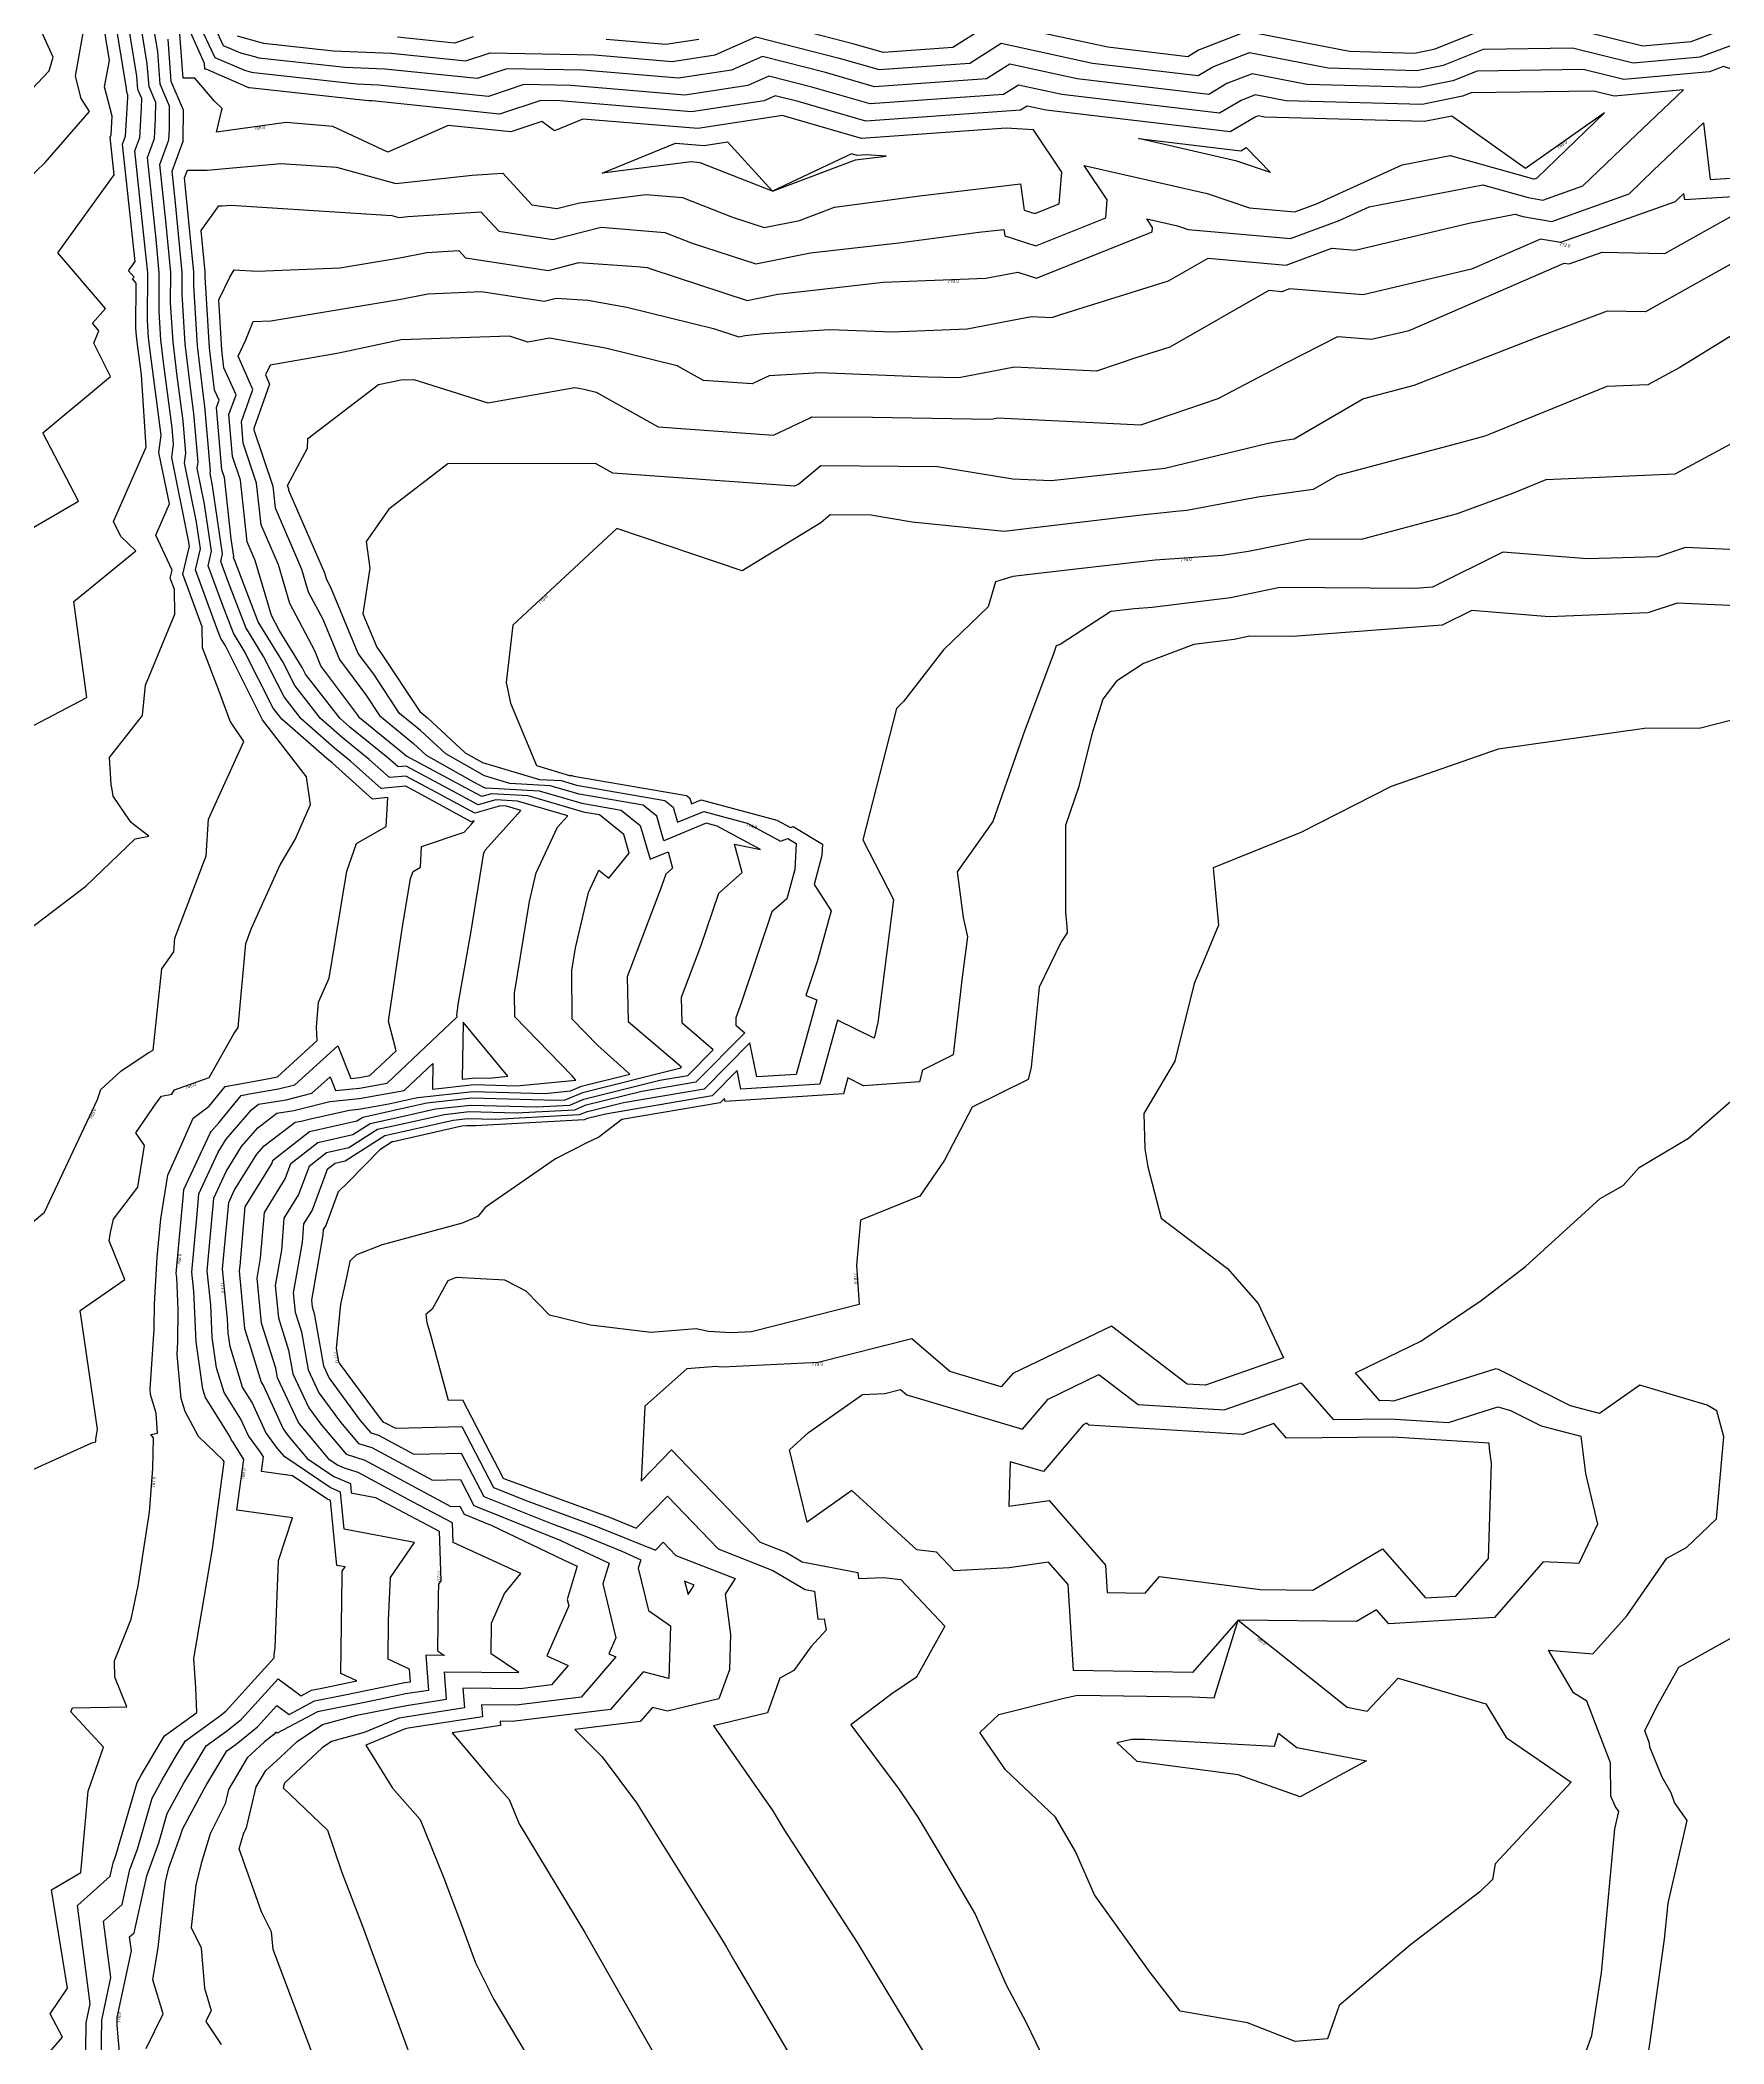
# Model space of a CAD drawing. Extents: x 1684434 to 1702565, y 997334 to 1000228.
# Drawn here: x 1700201.3 to 1700459.8, y 998888.4 to 999196 of the extents above; entities that cross this region are included whole.
import ezdxf

# ---------------------------------------------------------------- set-up
doc = ezdxf.new("R2010")
doc.units = 0
doc.layers.add('Default', color=7, linetype='Continuous')

msp = doc.modelspace()

# ---------------------------------------------------------------- linework, layer by layer
at = {"layer": 'Default'}
for points in [[(1700199.29, 999174.55), (1700202.07, 999177.21), (1700208.85, 999185.01), (1700207.57, 999187), (1700206.69, 999190.43), (1700207.82, 999196.77), (1700208.5, 999198.11), (1700206.78, 999201.86), (1700208.76, 999204.04), (1700208.52, 999213.38), (1700208.36, 999215.53), (1700208.41, 999216.41), (1700209.18, 999224.02), (1700209.06, 999224.6), (1700209.08, 999226.42), (1700203.52, 999265.53), (1700205.57, 999268.23), (1700205.36, 999275.05), (1700205.5, 999288.63), (1700205.25, 999295.38), (1700204.27, 999313.33), (1700203.07, 999317.48), (1700203.41, 999329.32), (1700199.25, 999355.36)], [(1700185.1, 999172.72), (1700202.68, 999191.28), (1700203.29, 999193.36), (1700194.27, 999213.09)], [(1700190.01, 999006.1), (1700201.94, 999016.07), (1700210.09, 999033.37), (1700210.6, 999034.93), (1700213.69, 999037.73), (1700216.81, 999039.8), (1700217.98, 999040.58), (1700218.64, 999040.94), (1700219.99, 999053.45), (1700221.79, 999056.04), (1700221.98, 999058.12), (1700223.6, 999062.46), (1700226.8, 999070.78), (1700227.16, 999076.41), (1700232.57, 999088.31), (1700230.48, 999091.46), (1700228.65, 999096.29), (1700226.21, 999102.71), (1700226.18, 999105.91), (1700223.21, 999114.02), (1700224.21, 999118.3), (1700224.08, 999119.16), (1700221.48, 999131.89), (1700221.77, 999133.96), (1700221.56, 999136.45), (1700220.27, 999146.15), (1700219.82, 999149.99), (1700219.54, 999154.34), (1700219.58, 999160.27), (1700219.08, 999165.43), (1700217.75, 999177.94), (1700218.82, 999180.85), (1700219, 999183.95), (1700219.03, 999186.41), (1700218, 999188.81), (1700217.73, 999192.35), (1700216.7, 999198.64)], [(1700192.69, 999116.82), (1700207.15, 999125.19), (1700201.68, 999135.68), (1700212.08, 999144.36), (1700209.55, 999149.48), (1700210.3, 999151.38), (1700209.31, 999152.52), (1700211.34, 999154.8), (1700204.02, 999163.33), (1700212.65, 999175.32), (1700212.04, 999181.06), (1700212.19, 999181.45), (1700212.35, 999184.29), (1700211.19, 999188.8), (1700211.92, 999192.87), (1700210.85, 999199.41)], [(1700193.11, 999087.06), (1700208.44, 999095.06), (1700206.48, 999109.79), (1700215.99, 999117.61), (1700213.65, 999119.81), (1700212.57, 999122.1), (1700217.56, 999133.48), (1700216.85, 999144.62), (1700216.19, 999149.65), (1700216.07, 999150.61), (1700216, 999151.69), (1700216.04, 999158.65), (1700215.47, 999159.31), (1700215.71, 999159.58), (1700214.85, 999160.58), (1700215.86, 999161.99), (1700213.94, 999180.02), (1700214.4, 999181.25), (1700214.74, 999187.17), (1700214.75, 999187.58), (1700214.57, 999187.98), (1700214.53, 999188.57), (1700212.8, 999199.15)], [(1700193.98, 999055.26), (1700208.28, 999066.12), (1700215.88, 999073.38), (1700217.96, 999073.81), (1700215.75, 999075.5), (1700215.24, 999075.89), (1700214.34, 999077.22), (1700212.52, 999079.94), (1700212.34, 999080.97), (1700212.2, 999081.74), (1700211.95, 999085.87), (1700217.01, 999092.32), (1700217.46, 999096.97), (1700221.94, 999107.87), (1700221.9, 999111.67), (1700221.27, 999113.38), (1700221.56, 999114.6), (1700219.03, 999119.97), (1700221.13, 999124.78), (1700219.52, 999132.68), (1700219.89, 999135.34), (1700218.23, 999147.9), (1700217.94, 999150.3), (1700217.77, 999153.01), (1700217.82, 999160.24), (1700217.58, 999162.63), (1700215.84, 999178.98), (1700216.61, 999181.05), (1700216.87, 999185.56), (1700216.89, 999187), (1700216.29, 999188.39), (1700216.13, 999190.46), (1700214.75, 999198.9)], [(1700197.68, 998975.48), (1700209.23, 998980.7), (1700209.85, 998980.82), (1700209.82, 998981.26), (1700210.1, 998982.78), (1700207.44, 999000.97), (1700214.3, 999005.75), (1700211.88, 999011.68), (1700212.1, 999012.98), (1700212.55, 999015), (1700216.3, 999019.91), (1700217.3, 999026.3), (1700215.98, 999028.26), (1700219.09, 999032.8), (1700219.92, 999033.89), (1700221.51, 999034.18), (1700221.92, 999034.85), (1700227.22, 999036.73), (1700231, 999043.45), (1700231.69, 999044.45), (1700232.86, 999057.33), (1700233.73, 999059.65), (1700238.13, 999069.38), (1700240.45, 999073.29), (1700242.81, 999078.68), (1700242.17, 999082.88), (1700235.42, 999091.67), (1700229.67, 999103.09), (1700229.04, 999104.12), (1700228.43, 999105.71), (1700225.15, 999114.66), (1700225.91, 999117.91), (1700225.31, 999121.97), (1700223.45, 999131.09), (1700223.65, 999132.58), (1700223.22, 999137.56), (1700222.32, 999144.4), (1700221.69, 999149.68), (1700221.31, 999155.66), (1700221.34, 999160.3), (1700220.57, 999168.22), (1700219.65, 999176.9), (1700221.03, 999180.65), (1700221.13, 999182.35), (1700221.17, 999185.82), (1700219.71, 999189.22), (1700219.33, 999194.23), (1700218.65, 999198.38)], [(1700208.29, 998887.44), (1700208.34, 998891.66), (1700208.96, 998894.57), (1700207.02, 998909.66), (1700212.06, 998914.19), (1700212.5, 998916.2), (1700212.93, 998917.37), (1700216.17, 998928.53), (1700216.77, 998929.66), (1700219.92, 998934.94), (1700220.39, 998935.72), (1700225.33, 998939.28), (1700225.17, 998943.06), (1700224.86, 998947.6), (1700227.76, 998964.39), (1700229.56, 998977.75), (1700229.4, 998978.01), (1700225.61, 998981.64), (1700223.55, 998985.49), (1700222.96, 998987.49), (1700222.32, 998994.24), (1700222.45, 998996.19), (1700222.49, 999001.13), (1700222.25, 999006.04), (1700222.19, 999006.66), (1700223.31, 999018.9), (1700223.37, 999019.56), (1700227.39, 999028.21), (1700227.53, 999028.45), (1700228.7, 999029.81), (1700232.17, 999034.01), (1700233.7, 999034.29), (1700237.9, 999034.99), (1700240.37, 999035.61), (1700246.98, 999041.63), (1700248.97, 999036.62), (1700250.34, 999036.76), (1700251.93, 999037.05), (1700255.97, 999040.85), (1700254.76, 999045.42), (1700256.88, 999059.57), (1700258.17, 999067.3), (1700258.54, 999068.37), (1700259.68, 999069.02), (1700259.86, 999072.22), (1700266.42, 999074.43), (1700267.53, 999075.63), (1700267.91, 999076.15), (1700267.46, 999076.02), (1700258.76, 999080.75), (1700257.39, 999081.49), (1700253.63, 999081.13), (1700248.96, 999085.31), (1700246.5, 999087.31), (1700241.37, 999091.78), (1700238.73, 999095.16), (1700235.59, 999101.39), (1700232.86, 999105.82), (1700230.21, 999112.71), (1700229.03, 999115.95), (1700229.3, 999117.12), (1700227.77, 999127.58), (1700227.38, 999129.5), (1700227.42, 999129.81), (1700226.56, 999139.77), (1700226.41, 999140.91), (1700225.44, 999149.06), (1700224.86, 999158.3), (1700224.87, 999160.36), (1700223.56, 999173.8), (1700223.45, 999174.82), (1700223.89, 999176.02), (1700224.64, 999176), (1700226.91, 999176), (1700238.22, 999177.02), (1700246.81, 999176.47), (1700255.91, 999173.95), (1700267.6, 999175.25), (1700272.35, 999175.54), (1700276.81, 999170.7), (1700280.65, 999170.11), (1700284.11, 999170.99), (1700294.34, 999172.28), (1700299.94, 999171.8), (1700307.58, 999168.81), (1700312.47, 999167.22), (1700317.88, 999168.31), (1700323.26, 999170.33), (1700336.36, 999172.09), (1700351.81, 999173.9), (1700352.39, 999169.9), (1700354.03, 999169.37), (1700357.77, 999170.86), (1700358.16, 999175.72), (1700353.81, 999182.19), (1700349.61, 999182.46), (1700327.42, 999180.89), (1700315.58, 999184.31), (1700315.17, 999184.42), (1700314.96, 999184.33), (1700302.26, 999182.39), (1700284.63, 999183.86), (1700280.26, 999182.07), (1700278.31, 999183.46), (1700273.56, 999181.88), (1700263.96, 999182.88), (1700254.68, 999178.76), (1700246.21, 999182.71), (1700239.04, 999183.35), (1700228.34, 999181.86), (1700229.24, 999185.48), (1700228.05, 999186.58), (1700225.02, 999190.15), (1700223.25, 999190.11), (1700222.68, 999197.54)], [(1700210.62, 998882.59), (1700210.73, 998892.07), (1700212.13, 998898.64), (1700211.02, 998907.26), (1700213.9, 998909.84), (1700215.08, 998915.22), (1700216.22, 998918.34), (1700218.48, 998926.15), (1700220, 998928.97), (1700222.24, 998932.73), (1700223.58, 998934.95), (1700228.83, 998938.74), (1700229.78, 998939.5), (1700237.24, 998947.66), (1700237.2, 998948.22), (1700237.38, 998949.27), (1700237.9, 998962.64), (1700240.04, 998969.16), (1700231.51, 998970.34), (1700232.56, 998978.13), (1700230.99, 998980.68), (1700230.6, 998981.21), (1700230.35, 998981.75), (1700226.67, 998987.62), (1700226.28, 998988.93), (1700225.24, 998996.16), (1700224.86, 999003.94), (1700224.56, 999006.88), (1700225.38, 999015.78), (1700225.66, 999018.9), (1700228.63, 999025.28), (1700229.87, 999027.29), (1700233.73, 999031.81), (1700234.83, 999032.64), (1700239.06, 999033.35), (1700243.02, 999034.34), (1700245.81, 999036.88), (1700246.65, 999034.76), (1700250.31, 999035.14), (1700254.56, 999035.9), (1700265.33, 999046.05), (1700265.26, 999046.34), (1700265.55, 999048.28), (1700267.43, 999058.9), (1700269.37, 999070.93), (1700269.43, 999071.2), (1700269.64, 999071.64), (1700275.1, 999077.75), (1700272.9, 999078.39), (1700271.95, 999078.44), (1700268.01, 999077.31), (1700261.38, 999080.91), (1700257.45, 999083.02), (1700254.94, 999082.78), (1700251.83, 999085.57), (1700247.68, 999088.92), (1700244.34, 999091.84), (1700240.38, 999096.9), (1700238.55, 999100.53), (1700234.77, 999106.67), (1700231.11, 999116.21), (1700230.97, 999116.59), (1700231, 999116.73), (1700230.6, 999119.42), (1700229.58, 999128.86), (1700229.19, 999130.03), (1700228.37, 999139.57), (1700228.77, 999140.7), (1700228.08, 999142.27), (1700227.31, 999148.75), (1700226.63, 999159.62), (1700226.63, 999160.39), (1700226.01, 999166.77), (1700228.7, 999170.54), (1700229.25, 999170.54), (1700230.57, 999170.66), (1700255.3, 999169.06), (1700256.37, 999168.77), (1700257.74, 999168.92), (1700268.97, 999169.62), (1700271.71, 999166.64), (1700279.99, 999165.37), (1700287.43, 999167.28), (1700297.22, 999166.44), (1700301.39, 999164.81), (1700311.17, 999161.63), (1700319.56, 999163.32), (1700321.37, 999163.53), (1700333.15, 999164.84), (1700345.42, 999166.48), (1700349.28, 999166.93), (1700349.42, 999165.93), (1700354.16, 999164.41), (1700364.92, 999168.7), (1700365.13, 999171.47), (1700361.6, 999176.73), (1700380.51, 999172.44), (1700386.98, 999170.23), (1700393.97, 999169.61), (1700397.29, 999170.85), (1700410.44, 999176.82), (1700417.82, 999178.25), (1700430.59, 999174.69), (1700430.73, 999174.66), (1700431.12, 999174.8), (1700441.51, 999184.82), (1700429.37, 999176.29), (1700418.04, 999184.32), (1700413.89, 999183.47), (1700389.31, 999184.15), (1700388.32, 999184.35), (1700387.86, 999184.17), (1700384.02, 999181.88), (1700355.79, 999185.21), (1700352.84, 999185.85), (1700351.82, 999185.21), (1700328.09, 999183.53), (1700317.68, 999186.53), (1700314.17, 999187.44), (1700312.46, 999186.67), (1700301.28, 999184.97), (1700281.08, 999186.65), (1700278.16, 999186.71), (1700271.84, 999184.61), (1700252.28, 999186.64), (1700251.73, 999186.66), (1700233.41, 999188.64), (1700233.39, 999188.64), (1700233.32, 999188.66), (1700231.24, 999189.55), (1700226.79, 999191.5), (1700226.58, 999191.5), (1700226.51, 999192.37), (1700224, 999198.02)], [(1700213.89, 998882.31), (1700213.11, 998891.33), (1700213.13, 998892.49), (1700215.3, 998902.7), (1700215.02, 998904.86), (1700215.74, 998905.5), (1700217.65, 998914.24), (1700219.51, 998919.3), (1700220.8, 998923.77), (1700223.22, 998928.28), (1700224.56, 998930.51), (1700226.76, 998934.19), (1700230.1, 998936.59), (1700232.22, 998938.29), (1700237.84, 998944.45), (1700241.39, 998941.87), (1700242.93, 998942.7), (1700244.8, 998943.07), (1700249.93, 998944.13), (1700247.46, 998945.26), (1700247.64, 998960.23), (1700247.67, 998960.99), (1700248.11, 998961.63), (1700246.84, 998961.87), (1700245.87, 998971.84), (1700245.29, 998972.09), (1700240.04, 998975.62), (1700235.26, 998976.28), (1700235.56, 998978.51), (1700235.11, 998979.24), (1700233.27, 998981.74), (1700232.1, 998984.3), (1700229.52, 998988.41), (1700228.38, 998992.2), (1700227.71, 998996.84), (1700227.47, 999001.84), (1700226.93, 999007.1), (1700227.44, 999012.66), (1700227.96, 999018.25), (1700229.86, 999022.34), (1700232.21, 999026.14), (1700234.69, 999029.04), (1700237.62, 999031.27), (1700240.23, 999031.7), (1700244.55, 999032.78), (1700245.77, 999033.05), (1700250.27, 999033.51), (1700257.18, 999034.76), (1700261.58, 999038.9), (1700261.51, 999034.98), (1700267.94, 999035.66), (1700274.5, 999035.48), (1700283.53, 999036.37), (1700283, 999037.01), (1700274.17, 999046.07), (1700274.15, 999049.68), (1700276.42, 999063.78), (1700277.46, 999068.17), (1700280.73, 999075.19), (1700282.29, 999076.93), (1700274.57, 999079.17), (1700271.27, 999079.37), (1700268.56, 999078.59), (1700264, 999081.06), (1700257.5, 999084.54), (1700256.25, 999084.43), (1700254.69, 999085.82), (1700248.86, 999090.54), (1700247.31, 999091.89), (1700242.03, 999098.64), (1700241.51, 999099.68), (1700237.99, 999105.39), (1700236.8, 999107.65), (1700234.31, 999116.11), (1700233.08, 999118.95), (1700232.05, 999128.41), (1700230.83, 999132.07), (1700230.28, 999138.49), (1700231.36, 999141.52), (1700229.51, 999145.7), (1700229.18, 999148.44), (1700228.7, 999156.11), (1700230.39, 999159.61), (1700231.06, 999160.74), (1700234.63, 999160.51), (1700247.28, 999161.03), (1700256.54, 999162.57), (1700260.64, 999163.39), (1700265.59, 999163.7), (1700266.62, 999162.58), (1700279.33, 999160.64), (1700283.98, 999161.83), (1700292.87, 999161.22), (1700294.51, 999161.08), (1700295.2, 999160.81), (1700309.87, 999156.03), (1700314.56, 999156.98), (1700323.16, 999157.96), (1700330.72, 999158.8), (1700346.52, 999159.42), (1700351.4, 999160.38), (1700354.28, 999159.45), (1700372.06, 999166.53), (1700372.11, 999167.23), (1700371.23, 999168.54), (1700375.95, 999167.47), (1700377.57, 999166.92), (1700393.31, 999165.53), (1700400.78, 999168.3), (1700405.35, 999170.38), (1700422.8, 999173.75), (1700429.76, 999171.81), (1700432.06, 999171.4), (1700438.2, 999173.59), (1700445.28, 999180.41), (1700453.65, 999188.34), (1700442.98, 999187.38), (1700439.87, 999188.14), (1700421.02, 999187.87), (1700419.72, 999187.36), (1700413.49, 999186.08), (1700392.57, 999186.67), (1700387.87, 999187.58), (1700385.69, 999186.73), (1700382.39, 999184.77), (1700358.16, 999187.63), (1700351.51, 999189.06), (1700349.23, 999187.61), (1700328.76, 999186.17), (1700319.78, 999188.76), (1700313.18, 999190.46), (1700309.96, 999189.02), (1700300.3, 999187.55), (1700282.85, 999189), (1700275.57, 999189.14), (1700270.11, 999187.33), (1700253.25, 999189.08), (1700249.93, 999189.22), (1700234.12, 999190.93), (1700233.81, 999191.01), (1700232.72, 999191.31), (1700228.16, 999193.28), (1700225.89, 999198.01)], [(1700461.48, 999191.35), (1700459.77, 999191.91), (1700457.65, 999191.13), (1700444.45, 999189.94), (1700438.23, 999191.46), (1700421.97, 999191.23), (1700418.24, 999189.75), (1700413.1, 999188.7), (1700395.82, 999189.18), (1700387.42, 999190.82), (1700383.51, 999189.29), (1700380.76, 999187.65), (1700360.52, 999190.05), (1700350.17, 999192.27), (1700346.63, 999190.02), (1700329.43, 999188.8), (1700321.89, 999190.98), (1700312.19, 999193.48), (1700307.45, 999191.37), (1700299.32, 999190.13), (1700284.63, 999191.35), (1700272.97, 999191.58), (1700268.38, 999190.06), (1700254.21, 999191.53), (1700248.12, 999191.79), (1700234.84, 999193.22), (1700234.23, 999193.39), (1700232.12, 999193.97), (1700229.46, 999195.11), (1700228.14, 999197.87)], [(1700423.89, 999197.95), (1700415.28, 999194.54), (1700412.31, 999193.93), (1700402.34, 999194.21), (1700386.52, 999197.29), (1700379.17, 999194.42), (1700377.5, 999193.43), (1700365.25, 999194.88), (1700347.51, 999198.7), (1700341.44, 999194.83), (1700330.77, 999194.07), (1700326.09, 999195.42), (1700310.2, 999199.52)], [(1700463.95, 999199.13), (1700454.76, 999195.73), (1700447.39, 999195.06), (1700434.96, 999198.11)], [(1700201.43, 998885.68), (1700204.74, 998889.44), (1700202.81, 998893.05), (1700205.48, 998896.98), (1700203.02, 998912.06), (1700207.52, 998914.76), (1700208.65, 998927.22), (1700211.01, 998933.98), (1700206.01, 998939.39), (1700206.26, 998939.99), (1700214.57, 998940.16), (1700212.77, 998944.74), (1700212.7, 998947.23), (1700215.25, 998953.6), (1700216.34, 998958.74), (1700217.7, 998967.73), (1700218.1, 998970.04), (1700218.61, 998976.76), (1700218.71, 998981.43), (1700218.29, 998981.96), (1700219.3, 998982.15), (1700219.09, 998985.26), (1700218.25, 998988.11), (1700218.17, 998988.91), (1700218.79, 998998.15), (1700218.83, 999002), (1700219.25, 999009.16), (1700219.79, 999015.08), (1700220.87, 999021.76), (1700222.66, 999025.77), (1700224.8, 999030.51), (1700227.22, 999032.38), (1700229.7, 999035.37), (1700235.05, 999036.36), (1700236.73, 999036.64), (1700237.72, 999036.88), (1700243.83, 999042.45), (1700243.71, 999044.5), (1700244.02, 999048.33), (1700245.64, 999051.99), (1700248.39, 999068.4), (1700249.87, 999072.66), (1700254.43, 999075.27), (1700254.68, 999079.71), (1700252.32, 999079.48), (1700246.1, 999085.06), (1700245.31, 999085.69), (1700238.4, 999091.73), (1700237.08, 999093.42), (1700232.63, 999102.24), (1700230.95, 999104.97), (1700229.32, 999109.21), (1700227.09, 999115.31), (1700227.6, 999117.52), (1700226.54, 999124.77), (1700225.41, 999130.3), (1700225.54, 999131.2), (1700224.89, 999138.66), (1700224.36, 999142.66), (1700223.56, 999149.37), (1700223.09, 999156.98), (1700223.11, 999160.33), (1700222.06, 999171.01), (1700221.55, 999175.86), (1700223.25, 999180.45), (1700223.26, 999180.74), (1700223.32, 999185.24), (1700221.42, 999189.63), (1700220.93, 999196.12)], [(1700231.53, 999196.62), (1700234.66, 999195.76), (1700235.56, 999195.51), (1700246.32, 999194.35), (1700255.18, 999193.98), (1700266.66, 999192.78), (1700270.37, 999194.02), (1700286.4, 999193.7), (1700298.34, 999192.71), (1700304.95, 999193.71), (1700311.19, 999196.5), (1700323.99, 999193.2), (1700330.1, 999191.44), (1700344.04, 999192.42), (1700348.84, 999195.49), (1700362.89, 999192.46), (1700379.13, 999190.54), (1700381.34, 999191.86), (1700386.97, 999194.06), (1700399.08, 999191.7), (1700412.71, 999191.32), (1700416.76, 999192.15), (1700422.93, 999194.59), (1700436.6, 999194.78), (1700445.92, 999192.5), (1700456.2, 999193.43), (1700461.86, 999195.52)], [(1700267.78, 999196.46), (1700264.93, 999195.51), (1700256.14, 999196.42)], [(1700302.44, 999196.06), (1700297.36, 999195.29), (1700288.18, 999196.05)], [(1700217.56, 998887.71), (1700220.18, 998893.02), (1700218.61, 998898.28), (1700219.39, 998903.22), (1700220.31, 998911.56), (1700220.51, 998913.32), (1700221.03, 998915.44), (1700222.79, 998920.27), (1700223.12, 998921.38), (1700226.45, 998927.58), (1700226.87, 998928.29), (1700229.95, 998933.42), (1700231.36, 998934.43), (1700234.66, 998937.09), (1700237.65, 998940.36), (1700239.53, 998938.99), (1700243.39, 998941.06), (1700248.07, 998941.99), (1700257.03, 998943.84), (1700257.27, 998943.88), (1700258.15, 998944.01), (1700258, 998945.95), (1700254.72, 998947.46), (1700254.79, 998953.45), (1700255.07, 998959.99), (1700258.76, 998965.38), (1700247.95, 998967.44), (1700247.39, 998973.13), (1700245.84, 998973.81), (1700238.84, 998978.52), (1700237.73, 998979.83), (1700235.94, 998982.27), (1700233.84, 998986.86), (1700232.36, 998989.21), (1700230.48, 998995.46), (1700230.18, 998997.52), (1700230.07, 998999.74), (1700229.31, 999007.32), (1700229.51, 999009.55), (1700230.25, 999017.59), (1700231.1, 999019.41), (1700234.55, 999024.99), (1700235.66, 999026.28), (1700240.42, 999029.89), (1700241.39, 999030.05), (1700243.01, 999030.46), (1700248.81, 999031.74), (1700250.24, 999031.89), (1700254.82, 999032.71), (1700258.52, 999033.54), (1700259.3, 999033.71), (1700267.75, 999034.61), (1700278.78, 999034.31), (1700282.71, 999034.7), (1700284.4, 999035.41), (1700291.83, 999037.27), (1700286.91, 999041.66), (1700282.96, 999045.71), (1700282.93, 999053.2), (1700283.48, 999056.64), (1700285.49, 999065.15), (1700287.09, 999068.59), (1700288.59, 999067.37), (1700291.73, 999071.17), (1700290.89, 999074.04), (1700287.17, 999077.05), (1700284.91, 999077.44), (1700276.24, 999079.96), (1700270.58, 999080.29), (1700269.1, 999079.87), (1700266.62, 999081.22), (1700257.56, 999086.07), (1700250.3, 999091.98), (1700250.05, 999092.36), (1700244.4, 999099.92), (1700243.44, 999102.25), (1700239.63, 999109.48), (1700237.88, 999115.45), (1700235.21, 999121.58), (1700234.52, 999127.95), (1700232.47, 999134.1), (1700232.19, 999137.42), (1700233.94, 999142.33), (1700231.68, 999147.45), (1700232.88, 999149.97), (1700234, 999152.79), (1700236.73, 999152.9), (1700256.68, 999156.22), (1700260.84, 999157.05), (1700269.06, 999157.37), (1700278.67, 999155.9), (1700280.53, 999156.38), (1700285.38, 999156.05), (1700291.35, 999154.98), (1700304.66, 999151.71), (1700308.58, 999150.44), (1700309.57, 999150.64), (1700312.34, 999150.96), (1700322.53, 999151.58), (1700332.11, 999151.19), (1700343.66, 999151.64), (1700350.55, 999152.99), (1700353.5, 999153.55), (1700356.65, 999153.4), (1700358.15, 999153.91), (1700374.56, 999159.02), (1700380.65, 999162.5), (1700392.64, 999161.45), (1700399.61, 999164.03), (1700403.22, 999163.75), (1700420.94, 999167.93), (1700427.78, 999169.25), (1700428.94, 999168.92), (1700433.4, 999168.15), (1700445.28, 999172.38), (1700449.04, 999176), (1700456.71, 999183.26), (1700457.72, 999174.6), (1700465.56, 999175.1)], [(1700313.76, 999172.81), (1700302.66, 999177.16), (1700301.26, 999177.28), (1700287.6, 999175.56), (1700298.83, 999180.17), (1700303.24, 999179.81), (1700306.82, 999180.35), (1700313.76, 999172.81)], [(1700390.24, 999175.65), (1700385.06, 999177.42), (1700369.94, 999180.85), (1700385.65, 999178.99), (1700386.5, 999179.5), (1700390.24, 999175.65)], [(1700328.14, 999178.36), (1700326.74, 999178.26), (1700325.88, 999178.51), (1700313.76, 999172.81), (1700326.48, 999177.59), (1700327.31, 999177.71), (1700331.19, 999178.16), (1700328.14, 999178.36)], [(1700467.86, 999172.33), (1700453.83, 999171.44), (1700453.71, 999172.45), (1700452.81, 999171.6), (1700452.37, 999171.17), (1700434.73, 999164.89), (1700431.68, 999165.42), (1700421.09, 999160.83), (1700404.47, 999156.9), (1700393.13, 999157.79), (1700391.97, 999157.36), (1700389.97, 999157.54), (1700374.75, 999148.83), (1700369.53, 999147.21), (1700363.49, 999145.16), (1700350.91, 999145.77), (1700342.36, 999144.14), (1700337.53, 999144.22), (1700321.03, 999144.91), (1700313.25, 999144.43), (1700310.62, 999143.2), (1700303.13, 999143.73), (1700299.1, 999145.99), (1700288.08, 999148.69), (1700279.52, 999150.23), (1700276.18, 999149.63), (1700273.34, 999150.53), (1700256.74, 999149.96), (1700247.16, 999147.95), (1700236.58, 999146.08), (1700235.88, 999144.61), (1700236.52, 999143.15), (1700234.1, 999136.35), (1700234.11, 999136.14), (1700236.99, 999127.5), (1700237.35, 999124.21), (1700241.44, 999114.79), (1700242.46, 999111.31), (1700244.68, 999107.09), (1700247.25, 999100.89), (1700251.28, 999095.51), (1700253.39, 999092.3), (1700258.63, 999088.04), (1700260.56, 999086.25), (1700267.73, 999082.18), (1700269.24, 999081.37), (1700269.65, 999081.15), (1700269.9, 999081.22), (1700277.92, 999080.74), (1700284.49, 999078.84), (1700290.52, 999077.79), (1700293.42, 999075.44), (1700294.94, 999070.27), (1700297.7, 999071.41), (1700298.38, 999068.87), (1700297.36, 999067.98), (1700296.57, 999065.64), (1700291.41, 999052.21), (1700291.58, 999045.37), (1700299.76, 999038.38), (1700299.51, 999038.13), (1700299.24, 999038.08), (1700284.59, 999034.42), (1700281.87, 999033.28), (1700280.59, 999033.21), (1700267.56, 999033.56), (1700260.65, 999032.83), (1700257.91, 999032.21), (1700250.83, 999030.63), (1700249.91, 999030.04), (1700242.62, 999028.42), (1700236.98, 999023.98), (1700236.84, 999023.59), (1700232.69, 999016.89), (1700231.95, 999007.86), (1700231.82, 999007.09), (1700232.68, 998998.23), (1700233.66, 998995.14), (1700235.21, 998990), (1700235.58, 998989.41), (1700238.6, 998982.81), (1700239.36, 998981.77), (1700242.3, 998978.27), (1700246.39, 998975.53), (1700248.92, 998974.43), (1700249.06, 998973.01), (1700252.8, 998972.29), (1700262.54, 998967.13), (1700262.8, 998959.48), (1700262.46, 998958.99), (1700262.39, 998957.25), (1700262.31, 998948.77), (1700263.37, 998948.05), (1700260.51, 998948.08), (1700260.91, 998942.67), (1700257.41, 998942.14), (1700256.46, 998941.96), (1700251.34, 998940.9), (1700243.85, 998939.42), (1700237.67, 998936.11), (1700237.45, 998936.27), (1700237.1, 998935.89), (1700235.72, 998934.77), (1700233.06, 998932.34), (1700230.22, 998927.48), (1700229.7, 998925.29), (1700227.37, 998920.69), (1700226, 998916.11), (1700225.19, 998912.8), (1700224.45, 998906.29), (1700226.02, 998903.2), (1700226.54, 998896.99), (1700227.57, 998893.55), (1700226.73, 998891.85), (1700229.09, 998888.34)], [(1700469.84, 999166.62), (1700447.81, 999154.26), (1700441.92, 999154.39), (1700431.02, 999150.27), (1700412.23, 999142.98), (1700404.5, 999140.92), (1700393.83, 999134.73), (1700392.41, 999134.53), (1700389.85, 999134.05), (1700374, 999130.21), (1700356.56, 999128.33), (1700350.67, 999128.58), (1700339.08, 999130.49), (1700321.16, 999130.63), (1700317.79, 999127.83), (1700317.13, 999127.52), (1700289.22, 999129.51), (1700286.56, 999131), (1700263.89, 999130.94), (1700254.83, 999123.98), (1700251.36, 999119.02), (1700251.91, 999114.94), (1700250.85, 999107.91), (1700252.96, 999102.82), (1700253.72, 999101.8), (1700259.57, 999092.95), (1700260.78, 999091.96), (1700266.56, 999086.6), (1700269.21, 999085.1), (1700277.98, 999082.51), (1700281.27, 999082.32), (1700283.64, 999081.63), (1700297.21, 999079.28), (1700298.5, 999078.24), (1700299.18, 999075.94), (1700303.18, 999077.6), (1700309.83, 999075.8), (1700314.98, 999073.03), (1700316.1, 999073.42), (1700317.38, 999072.65), (1700317.16, 999068.66), (1700315.97, 999064.2), (1700313.65, 999062.17), (1700308.95, 999048.16), (1700308.09, 999045.93), (1700308.12, 999044.79), (1700309.49, 999043.62), (1700301.99, 999036.03), (1700293.67, 999034.62), (1700284.95, 999032.44), (1700283.34, 999031.76), (1700274.37, 999031.27), (1700267.17, 999031.46), (1700263.36, 999031.05), (1700256.69, 999029.55), (1700253.09, 999028.75), (1700248.71, 999025.95), (1700245.25, 999025.18), (1700242.58, 999023.08), (1700240.98, 999018.81), (1700238.72, 999015.15), (1700238.32, 999010.23), (1700237.38, 999004.84), (1700237.86, 998999.89), (1700239.44, 998994.92), (1700240.07, 998991.28), (1700242.54, 998986.08), (1700244.4, 998983.56), (1700248.29, 998978.92), (1700251.16, 998978.04), (1700264.36, 998970.93), (1700265.74, 998970.97), (1700266.39, 998969.71), (1700270.64, 998967.99), (1700281.63, 998962.72), (1700283.76, 998961.73), (1700282.22, 998956.65), (1700282.46, 998955.67), (1700279.07, 998947.99), (1700282.38, 998946.5), (1700279.8, 998943.52), (1700274.99, 998942.93), (1700266.21, 998943.01), (1700266.43, 998939.99), (1700257.68, 998938.65), (1700256.34, 998938.4), (1700251.06, 998936.2), (1700246.04, 998934.83), (1700244.59, 998933.86), (1700238.97, 998928.58), (1700238.83, 998928.45), (1700238.74, 998928.3), (1700238.61, 998927.75), (1700245.39, 998921.25), (1700247.58, 998914.88), (1700250.77, 998906.48), (1700257.84, 998887.24)], [(1700309.08, 999068.2), (1700307.91, 999072.56), (1700311.91, 999071.76), (1700305.23, 999075.35), (1700303.57, 999075.8), (1700297.06, 999073.1), (1700295.96, 999076.84), (1700293.86, 999078.54), (1700284.06, 999080.23), (1700279.59, 999081.53), (1700273.42, 999081.9), (1700269.51, 999083.05), (1700263.56, 999086.42), (1700259.71, 999090), (1700256.48, 999092.62), (1700252.5, 999098.65), (1700250.11, 999101.85), (1700245.93, 999111.94), (1700245.29, 999113.14), (1700245, 999114.14), (1700239.48, 999126.83), (1700239.46, 999127.04), (1700239.26, 999127.63), (1700242.33, 999133.36), (1700242.41, 999134.85), (1700253.22, 999143.1), (1700256.7, 999143.83), (1700258.65, 999143.89), (1700270.04, 999140.29), (1700283.39, 999142.66), (1700284.82, 999142.4), (1700286.65, 999141.95), (1700296.18, 999136.62), (1700313.88, 999135.36), (1700319.52, 999138), (1700319.73, 999138.17), (1700329.12, 999138.1), (1700347.31, 999137.79), (1700348.31, 999137.98), (1700370.33, 999136.92), (1700372.56, 999137.68), (1700382.2, 999140.96), (1700392.54, 999146.41), (1700400.56, 999150.46), (1700405.71, 999150.06), (1700411.49, 999151.42), (1700435.3, 999161.76), (1700436.06, 999161.63), (1700441.17, 999163.45), (1700450.76, 999163.23), (1700460.99, 999168.97)], [(1700463.64, 999152.24), (1700453.09, 999145.71), (1700448.17, 999143.08), (1700441.87, 999142.79), (1700423.91, 999135.47), (1700423.15, 999135.19), (1700419.73, 999134.29), (1700400.5, 999129.15), (1700396.79, 999127), (1700388.27, 999125.82), (1700377.39, 999123.76), (1700375.67, 999123.65), (1700373.86, 999123.44), (1700370.84, 999123.09), (1700353.11, 999121.02), (1700349.33, 999120.57), (1700335.21, 999122), (1700328.83, 999123.04), (1700322.6, 999123.09), (1700321.16, 999121.89), (1700309.11, 999114.5), (1700289.83, 999121.01), (1700273.86, 999106.16), (1700272.83, 999097.37), (1700273.5, 999094.23), (1700277.49, 999084.62), (1700282.55, 999083.12), (1700282.94, 999083.1), (1700283.22, 999083.02), (1700300.56, 999080.03), (1700301.04, 999079.63), (1700301.29, 999078.77), (1700302.79, 999079.39), (1700314.43, 999076.24), (1700316.49, 999075.14), (1700316.94, 999075.29), (1700321.41, 999072.59), (1700321.31, 999070.82), (1700320.12, 999066.36), (1700322.74, 999062.35), (1700320.67, 999054.71), (1700318.86, 999049.35), (1700320.56, 999048.7), (1700317.39, 999037.23), (1700311.33, 999036.84), (1700310.26, 999042.1), (1700303.23, 999034.98), (1700290.88, 999032.88), (1700285.14, 999031.45), (1700284.08, 999031), (1700271.26, 999030.29), (1700266.98, 999030.41), (1700264.71, 999030.17), (1700256.08, 999028.22), (1700254.22, 999027.81), (1700248.11, 999023.9), (1700246.57, 999023.56), (1700245.38, 999022.63), (1700243.06, 999016.41), (1700241.74, 999014.28), (1700241.5, 999011.41), (1700240.16, 999003.72), (1700240.45, 999000.72), (1700241.41, 998997.72), (1700242.42, 998991.89), (1700244.1, 998988.35), (1700247.42, 998983.84), (1700250.17, 998980.57), (1700252.2, 998979.95), (1700261.52, 998974.93), (1700265.84, 998975.04), (1700267.89, 998971.09), (1700281.22, 998965.7), (1700282.51, 998965.08), (1700288.64, 998962.23), (1700287.67, 998959.05), (1700289.71, 998950.76), (1700288.63, 998948.31), (1700289.68, 998947.84), (1700284.35, 998941.65), (1700274.37, 998940.43), (1700269.06, 998940.48), (1700269.19, 998938.65), (1700257.81, 998936.91), (1700257.31, 998936.81), (1700251.29, 998934.3), (1700255.38, 998927.66), (1700259.64, 998922.89), (1700263.21, 998914.04), (1700266, 998906.69), (1700268.15, 998900.86), (1700270.96, 998895.25), (1700278.64, 998882.36)], [(1700463.64, 999135.44), (1700452.31, 999129.38), (1700432.52, 999128.47), (1700427.38, 999126.38), (1700418.74, 999123.2), (1700404.16, 999119.35), (1700396.23, 999119.4), (1700386.85, 999117.48), (1700384.12, 999117.1), (1700382.85, 999116.86), (1700372.49, 999116.18), (1700361.63, 999114.94), (1700356.79, 999114.38), (1700350.63, 999113.65), (1700348, 999112.83), (1700346.84, 999108.97), (1700340.01, 999102.38), (1700333.88, 999094.44), (1700332.76, 999093.38), (1700327.63, 999073.22), (1700332.3, 999064.07), (1700329.9, 999045.19), (1700329.33, 999042.78), (1700323.73, 999045.57), (1700321.01, 999035.73), (1700308.89, 999034.94), (1700308.31, 999037.81), (1700304.48, 999033.93), (1700288.1, 999031.15), (1700285.32, 999030.46), (1700284.81, 999030.24), (1700268.15, 999029.32), (1700266.78, 999029.36), (1700266.06, 999029.28), (1700255.47, 999026.89), (1700255.35, 999026.86), (1700253.47, 999025.66), (1700248.59, 999020.7), (1700247.07, 999019.2), (1700245.13, 999014.02), (1700244.75, 999013.41), (1700244.68, 999012.59), (1700242.94, 999002.6), (1700243.04, 999001.56), (1700243.38, 999000.51), (1700244.77, 998992.5), (1700245.66, 998990.62), (1700250.45, 998984.13), (1700252.06, 998982.22), (1700253.24, 998981.86), (1700258.67, 998978.93), (1700265.94, 998979.12), (1700269.39, 998972.47), (1700279.63, 998968.33), (1700284.47, 998966.56), (1700290.62, 998964.08), (1700293.51, 998962.73), (1700293.13, 998961.46), (1700294.72, 998954.95), (1700298.07, 998952.59), (1700297.8, 998944.53), (1700293.86, 998945.54), (1700288.89, 998939.78), (1700273.76, 998937.92), (1700271.91, 998937.94), (1700271.96, 998937.31), (1700264.55, 998936.17), (1700270.58, 998929.01), (1700273.33, 998925.93), (1700274.83, 998922.21), (1700284.92, 998905.52), (1700295.69, 998886.69)], [(1700461.81, 999117.73), (1700453.92, 999118.09), (1700449.7, 999116.69), (1700438.86, 999116.34), (1700425.91, 999117.38), (1700415.1, 999112.03), (1700412.41, 999111.83), (1700391.64, 999111.94), (1700384.07, 999110.39), (1700372.06, 999108.89), (1700369.31, 999108.71), (1700365.7, 999108.3), (1700357.94, 999103.21), (1700357.28, 999103), (1700356.91, 999101.76), (1700352.48, 999090.04), (1700347.57, 999076.07), (1700342.11, 999068.34), (1700343, 999061.32), (1700343.7, 999058.37), (1700342.88, 999052.16), (1700341.47, 999040.22), (1700336.76, 999037.87), (1700336.33, 999036.07), (1700327.73, 999035.48), (1700325.31, 999036.69), (1700324.63, 999034.23), (1700306.45, 999033.05), (1700306.35, 999033.53), (1700305.72, 999032.88), (1700290.63, 999030.32), (1700287.08, 999027.59), (1700285.43, 999026.84), (1700280.42, 999024.26), (1700269.63, 999016.81), (1700268.5, 999015.42), (1700266.1, 999014.4), (1700253.82, 999011.07), (1700249.86, 999009.53), (1700248.85, 999008.54), (1700248.37, 999006.3), (1700247.38, 999001.96), (1700246.76, 998995.15), (1700247.11, 998993.12), (1700247.22, 998992.89), (1700253.48, 998984.41), (1700253.94, 998983.87), (1700254.28, 998983.77), (1700255.83, 998982.93), (1700266.04, 998983.2), (1700270.89, 998973.85), (1700276.18, 998971.72), (1700286.6, 998967.91), (1700295.77, 998964.2), (1700296.97, 998965.42), (1700298.92, 998963.4), (1700301.41, 998962.41), (1700308.03, 998959.86), (1700306.49, 998957.44), (1700307.3, 998951.27), (1700307.13, 998945.86), (1700305.52, 998941.37), (1700297.62, 998939.48), (1700295.3, 998940.07), (1700293.44, 998937.91), (1700283.38, 998936.68), (1700287.57, 998932.48), (1700292.87, 998925.45), (1700305.66, 998904.95), (1700306.67, 998903.28), (1700307.94, 998901.05), (1700321.41, 998878.25)], [(1700469.78, 999108.77), (1700452.66, 999109.56), (1700448.18, 999108.07), (1700433, 999107.48), (1700421.14, 999108.43), (1700416.57, 999106.17), (1700393.66, 999104.45), (1700387.05, 999104.49), (1700384.64, 999104), (1700378.46, 999103.22), (1700370.69, 999100.28), (1700366.55, 999097.61), (1700364.49, 999094.82), (1700362.77, 999089.47), (1700360.79, 999081.41), (1700358.72, 999075.41), (1700358.72, 999062.12), (1700358.92, 999059.93), (1700358.97, 999058.98), (1700358.06, 999057.6), (1700354.68, 999050.64), (1700353.48, 999038.36), (1700352.99, 999036.46), (1700344.43, 999032.18), (1700340.16, 999024.07), (1700336.36, 999018.55), (1700327.28, 999014.86), (1700326.62, 999007.93), (1700327.03, 999001.89), (1700310.5, 998997.74), (1700307.4, 998997.59), (1700303.94, 998997.79), (1700302.01, 998998.2), (1700295.08, 998997.61), (1700285.79, 998998.73), (1700279.48, 999000.3), (1700275.94, 999003.98), (1700272.62, 999005.65), (1700265.16, 999006.06), (1700263.89, 999005.56), (1700261.5, 999001.21), (1700260.5, 999000.38), (1700260.66, 998999.15), (1700261.24, 998997.25), (1700263.94, 998987.22), (1700266.15, 998987.28), (1700272.39, 998975.24), (1700272.73, 998975.1), (1700288.73, 998969.25), (1700292.8, 998967.6), (1700297.6, 998972.51), (1700305.39, 998964.42), (1700313.78, 998961.09), (1700318.74, 998958.18), (1700320.17, 998957.9), (1700320.73, 998953.62), (1700321.68, 998953.66), (1700322, 998951.92), (1700319.61, 998949.38), (1700317.01, 998945.74), (1700314.86, 998944.55), (1700312.96, 998939.26), (1700304.67, 998937.27), (1700312.12, 998926.63), (1700313.67, 998924.33), (1700315.52, 998921.27), (1700326.73, 998903.97), (1700339.64, 998882.7)], [(1700467.45, 999093.24), (1700456.26, 999090.37), (1700447.65, 999090.33), (1700425.16, 999087.13), (1700408.74, 999081.44), (1700394.86, 999074.35), (1700381.43, 999068.93), (1700382.23, 999060.13), (1700379.9, 999054.47), (1700378.48, 999051.19), (1700375.51, 999039.26), (1700370.76, 999031.24), (1700370.9, 999025.83), (1700371.36, 999023.04), (1700373.45, 999015.19), (1700383.61, 999007.42), (1700388.34, 999002.07), (1700392.21, 998993.73), (1700380.21, 998989.52), (1700377.42, 998989.69), (1700365.78, 998998.61), (1700350.64, 998991.32), (1700348.88, 998989.27), (1700340.99, 998991.61), (1700335.12, 998996.62), (1700320.74, 998993.01), (1700306.04, 998992.32), (1700305.46, 998992.35), (1700305.14, 998992.42), (1700300.6, 998992.03), (1700294.16, 998986.32), (1700293.56, 998974.82), (1700298.23, 998979.59), (1700311.86, 998965.44), (1700315.91, 998963.84), (1700318.31, 998962.43), (1700326.85, 998960.76), (1700326.97, 998959.86), (1700330.77, 998960), (1700333.46, 998959.7), (1700340.23, 998952.53), (1700335.84, 998944.72), (1700332.09, 998942.14), (1700325.78, 998937.38), (1700333.18, 998927.49), (1700336.05, 998923.24), (1700339.51, 998917.51), (1700344.87, 998908.33), (1700349.61, 998897.48), (1700352.72, 998891.69), (1700359.32, 998878.06)], [(1700243.45, 998885.91), (1700237.05, 998902.93), (1700236.82, 998905.62), (1700235.26, 998908.7), (1700231.84, 998918.36), (1700232.58, 998920.83), (1700232.97, 998921.6), (1700234.48, 998927.89), (1700235.95, 998930.4), (1700238.14, 998932.41), (1700240.75, 998934.86), (1700244.63, 998937.45), (1700249.93, 998938.89), (1700254.6, 998939.82), (1700255.88, 998940.08), (1700257.54, 998940.39), (1700263.67, 998941.33), (1700263.36, 998945.55), (1700274.8, 998945.44), (1700270.56, 998948.3), (1700270.61, 998953), (1700272.57, 998957.58), (1700275.09, 998960.62), (1700264.7, 998965.38), (1700264.6, 998968.39), (1700258.47, 998971.64), (1700250.12, 998976.13), (1700248.01, 998976.78), (1700246.94, 998977.24), (1700245.77, 998978.03), (1700243.2, 998981.09), (1700241.37, 998983.27), (1700240.97, 998983.8), (1700237.72, 998990.67), (1700237.47, 998992.13), (1700235.27, 998999.06), (1700234.6, 999005.97), (1700235.13, 999009.04), (1700235.71, 999016.02), (1700238.91, 999021.2), (1700239.78, 999023.53), (1700243.94, 999026.8), (1700249.31, 999028), (1700251.96, 999029.69), (1700257.3, 999030.88), (1700262, 999031.94), (1700267.36, 999032.51), (1700277.48, 999032.24), (1700282.61, 999032.52), (1700284.77, 999033.43), (1700296.46, 999036.35), (1700300.75, 999037.08), (1700304.62, 999041), (1700299.85, 999045.08), (1700299.75, 999049.07), (1700302.76, 999056.9), (1700305.5, 999065.07), (1700309.08, 999068.2)], [(1700273.1, 999036.94), (1700266.24, 999045.25), (1700266.09, 999036.49), (1700268.14, 999036.71), (1700270.22, 999036.65), (1700273.1, 999036.94)], [(1700458.71, 998969.04), (1700459.85, 998981.61), (1700458.74, 998985.59), (1700457.27, 998986.47), (1700446.91, 998989.52), (1700440.72, 998985.21), (1700436.29, 998986.37), (1700425.21, 998991.92), (1700424.8, 998992.04), (1700409.1, 998987.09), (1700408.04, 998987.16), (1700407.02, 998987.15), (1700403.27, 998991.43), (1700413.3, 998996.29), (1700422.58, 999002.54), (1700429.35, 999007.75), (1700440.84, 999018.19), (1700444.38, 999020.17), (1700446.83, 999022.95), (1700454.39, 999027.46), (1700463.74, 999035.6)], [(1700436.38, 998928.59), (1700424.72, 998916.06), (1700424.29, 998913.67), (1700422.38, 998911.78), (1700411.7, 998903.64), (1700400.78, 998894.34), (1700398.96, 998889.19), (1700394.01, 998888.78), (1700386.69, 998891.64), (1700376.34, 998893.48), (1700371.75, 998899.39), (1700363.17, 998911.33), (1700360.28, 998917.94), (1700357.2, 998923.22), (1700349.51, 998930.49), (1700345.58, 998936.22), (1700348.51, 998938.99), (1700358.3, 998941.46), (1700360.56, 998941.97), (1700378.24, 998941.69), (1700381.56, 998941.52), (1700385.24, 998953.46), (1700378.25, 998945.43), (1700359.94, 998945.72), (1700359.16, 998958.93), (1700356.14, 998962.37), (1700350.09, 998961.5), (1700341.63, 998961.05), (1700338.92, 998963.92), (1700335.93, 998964.25), (1700325.95, 998973.36), (1700319.07, 998968.49), (1700316.34, 998979.62), (1700319.29, 998982.25), (1700327.58, 998988.12), (1700330.98, 998988.28), (1700333.38, 998988.88), (1700334.36, 998988.04), (1700352.11, 998982.77), (1700356.05, 998987.39), (1700363.87, 998991.15), (1700369.88, 998986.55), (1700383.09, 998985.75), (1700394.92, 998989.9), (1700399.85, 998984.27), (1700408.53, 998984.35), (1700417.55, 998983.8), (1700425.13, 998986.19), (1700427.07, 998985.66), (1700431.76, 998983.31), (1700437.85, 998981.71), (1700438.6, 998975.98), (1700440.44, 998968.18), (1700437.54, 998962.17), (1700432.1, 998962.43), (1700424.62, 998953.85), (1700408.37, 998952.91), (1700406.48, 998955.07), (1700403.43, 998953.25), (1700385.24, 998953.46), (1700402.01, 998940.1), (1700405.06, 998939.52), (1700409.82, 998944.57), (1700423.26, 998940.62), (1700426.4, 998935.46), (1700436.38, 998928.59)], [(1700423.82, 998980.64), (1700409.01, 998981.55), (1700392.68, 998981.38), (1700390.71, 998983.64), (1700385.98, 998981.98), (1700362.34, 998983.41), (1700361.96, 998983.7), (1700361.47, 998983.46), (1700355.34, 998976.27), (1700350.25, 998977.78), (1700350.02, 998970.94), (1700356.21, 998971.83), (1700364.89, 998961.93), (1700365.14, 998957.72), (1700370.97, 998957.63), (1700373.19, 998960.19), (1700388.65, 998958.16), (1700396.73, 998958.07), (1700407.42, 998964.42), (1700414.04, 998956.88), (1700418.68, 998957.14), (1700423.7, 998962.91), (1700424.13, 998977.53), (1700423.85, 998979.81), (1700423.82, 998980.64)], [(1700434.6, 998875.95), (1700439.55, 998889.72), (1700440.89, 998898.35), (1700441.03, 998899.34), (1700443.09, 998921.42), (1700443.71, 998924.09), (1700443.13, 998924.92), (1700442.5, 998926.47), (1700442.41, 998931.59), (1700438.78, 998941.01), (1700436.76, 998942.31), (1700432.9, 998948.88), (1700439.74, 998948.32), (1700444.95, 998954.13), (1700451.1, 998962.98), (1700454.09, 998964.63), (1700458.71, 998969.04)], [(1700300.21, 998959.45), (1700300.79, 998957.38), (1700301.73, 998958.86), (1700300.21, 998959.45)], [(1700449.47, 998940.09), (1700452.91, 998946.26), (1700461.83, 998951.21)], [(1700446.8, 998877.57), (1700448.54, 998888.77), (1700450.74, 998904.53), (1700451.26, 998910.04), (1700454.21, 998922.73), (1700452.27, 998925.5), (1700451.75, 998926.99), (1700450.35, 998929.36), (1700448.45, 998933.99), (1700448.44, 998934.59), (1700447.72, 998936.46), (1700449.47, 998940.09)], [(1700394.75, 998926.34), (1700385.27, 998929.74), (1700369.72, 998931.77), (1700366.61, 998934.71), (1700368.87, 998935.22), (1700370.94, 998935.19), (1700390.85, 998934.13), (1700391.46, 998936.12), (1700394.26, 998933.9), (1700404.97, 998931.86), (1700394.75, 998926.34)]]:
    msp.add_lwpolyline(points, dxfattribs=at)

# ---------------------------------------------------------------- texts
for s, rotation, p in [(' 768.0', 7.9065, (1700233.96, 999182.14)), (' 769.0', 35.092, (1700434.27, 999179.12)), (' 772.0', 350.1185, (1700434.33, 999164.45)), (' 770.0', 2.2365, (1700340.45, 999158.68)), (' 776.0', 3.7492, (1700376.23, 999115.93)), (' 775.0', 42.916, (1700277.89, 999109.22)), (' 774.0', 344.8374, (1700309.45, 999075.38)), (' 766.0', 19.5463, (1700223.47, 999034.87)), (' 765.0', 64.7764, (1700209.11, 999030.12)), (' 768.0', 84.78, (1700222.79, 999007.76)), (' 778.0', 273.9021, (1700326.19, 999006.95)), (' 771.0', 275.7618, (1700228.98, 999005.53)), (' 777.0', 279.8484, (1700246.31, 998994.84)), (' 779.0', 2.6755, (1700319.59, 998992.45)), (' 769.0', 82.3186, (1700232.61, 998974.81)), (' 767.0', 85.6536, (1700218.87, 998973.56)), (' 772.0', 271.9563, (1700262.24, 998961.3)), (' 780.0', 321.4588, (1700387.84, 998950.75)), (' 770.0', 89.3305, (1700213.62, 998891.43))]:
    msp.add_text(s, height=0.5, rotation=rotation, dxfattribs=at).set_placement(p)

doc.saveas('drawing.dxf')
